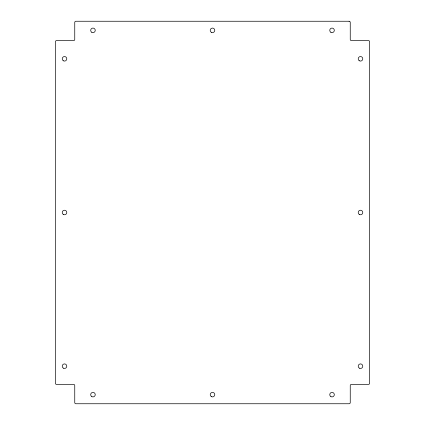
<?xml version="1.0" encoding="UTF-8"?>
<svg xmlns="http://www.w3.org/2000/svg" width="425" height="425" viewBox="0 0 425 425"><rect width="100%" height="100%" fill="white"/><g stroke="black" fill="none" stroke-linecap="round" stroke-linejoin="round"><path stroke-width="0.64" d="M349.106 21.25L75.894 21.25A1.137 1.137 0 0 0 74.752 22.387L74.752 39.467A1.137 1.137 0 0 1 73.615 40.603L56.541 40.603A1.137 1.137 0 0 0 55.404 41.74L55.404 383.26A1.137 1.137 0 0 0 56.541 384.397L73.615 384.397A1.137 1.137 0 0 1 74.752 385.533L74.752 402.613A1.137 1.137 0 0 0 75.894 403.75L349.106 403.75A1.137 1.137 0 0 0 350.248 402.613L350.248 385.533A1.137 1.137 0 0 1 351.385 384.397L368.459 384.397A1.137 1.137 0 0 0 369.596 383.26L369.596 41.74A1.137 1.137 0 0 0 368.459 40.603L351.385 40.603A1.137 1.137 0 0 1 350.248 39.467L350.248 22.387A1.137 1.137 0 0 0 349.106 21.25M330.894 32.327A2.279 2.279 0 0 0 334.31 30.356A2.279 2.279 0 0 0 330.894 28.385A2.279 2.279 0 0 0 330.894 32.327M91.832 32.327A2.279 2.279 0 0 0 95.248 30.356A2.279 2.279 0 0 0 91.832 28.385A2.279 2.279 0 0 0 91.832 32.327M211.363 32.327A2.279 2.279 0 0 0 214.779 30.356A2.279 2.279 0 0 0 211.363 28.385A2.279 2.279 0 0 0 211.363 32.327M359.215 60.701A2.279 2.279 0 0 0 362.764 58.979A2.279 2.279 0 0 0 359.497 56.769A2.279 2.279 0 0 0 359.215 60.701M359.215 214.386A2.279 2.279 0 0 0 362.764 212.665A2.279 2.279 0 0 0 359.497 210.455A2.279 2.279 0 0 0 359.215 214.386M359.353 368.156A2.279 2.279 0 0 0 362.769 366.185A2.279 2.279 0 0 0 359.353 364.209A2.279 2.279 0 0 0 359.353 368.156M63.373 60.791A2.279 2.279 0 0 0 66.783 58.815A2.279 2.279 0 0 0 63.373 56.844A2.279 2.279 0 0 0 63.373 60.791M63.235 214.386A2.279 2.279 0 0 0 66.778 212.665A2.279 2.279 0 0 0 63.516 210.455A2.279 2.279 0 0 0 63.235 214.386M63.373 368.156A2.279 2.279 0 0 0 66.783 366.185A2.279 2.279 0 0 0 63.373 364.209A2.279 2.279 0 0 0 63.373 368.156M330.894 396.615A2.279 2.279 0 0 0 334.31 394.644A2.279 2.279 0 0 0 330.894 392.673A2.279 2.279 0 0 0 330.894 396.615M91.832 396.615A2.279 2.279 0 0 0 95.248 394.644A2.279 2.279 0 0 0 91.832 392.673A2.279 2.279 0 0 0 91.832 396.615M211.363 396.615A2.279 2.279 0 0 0 214.779 394.644A2.279 2.279 0 0 0 211.363 392.673A2.279 2.279 0 0 0 211.363 396.615"/></g></svg>
